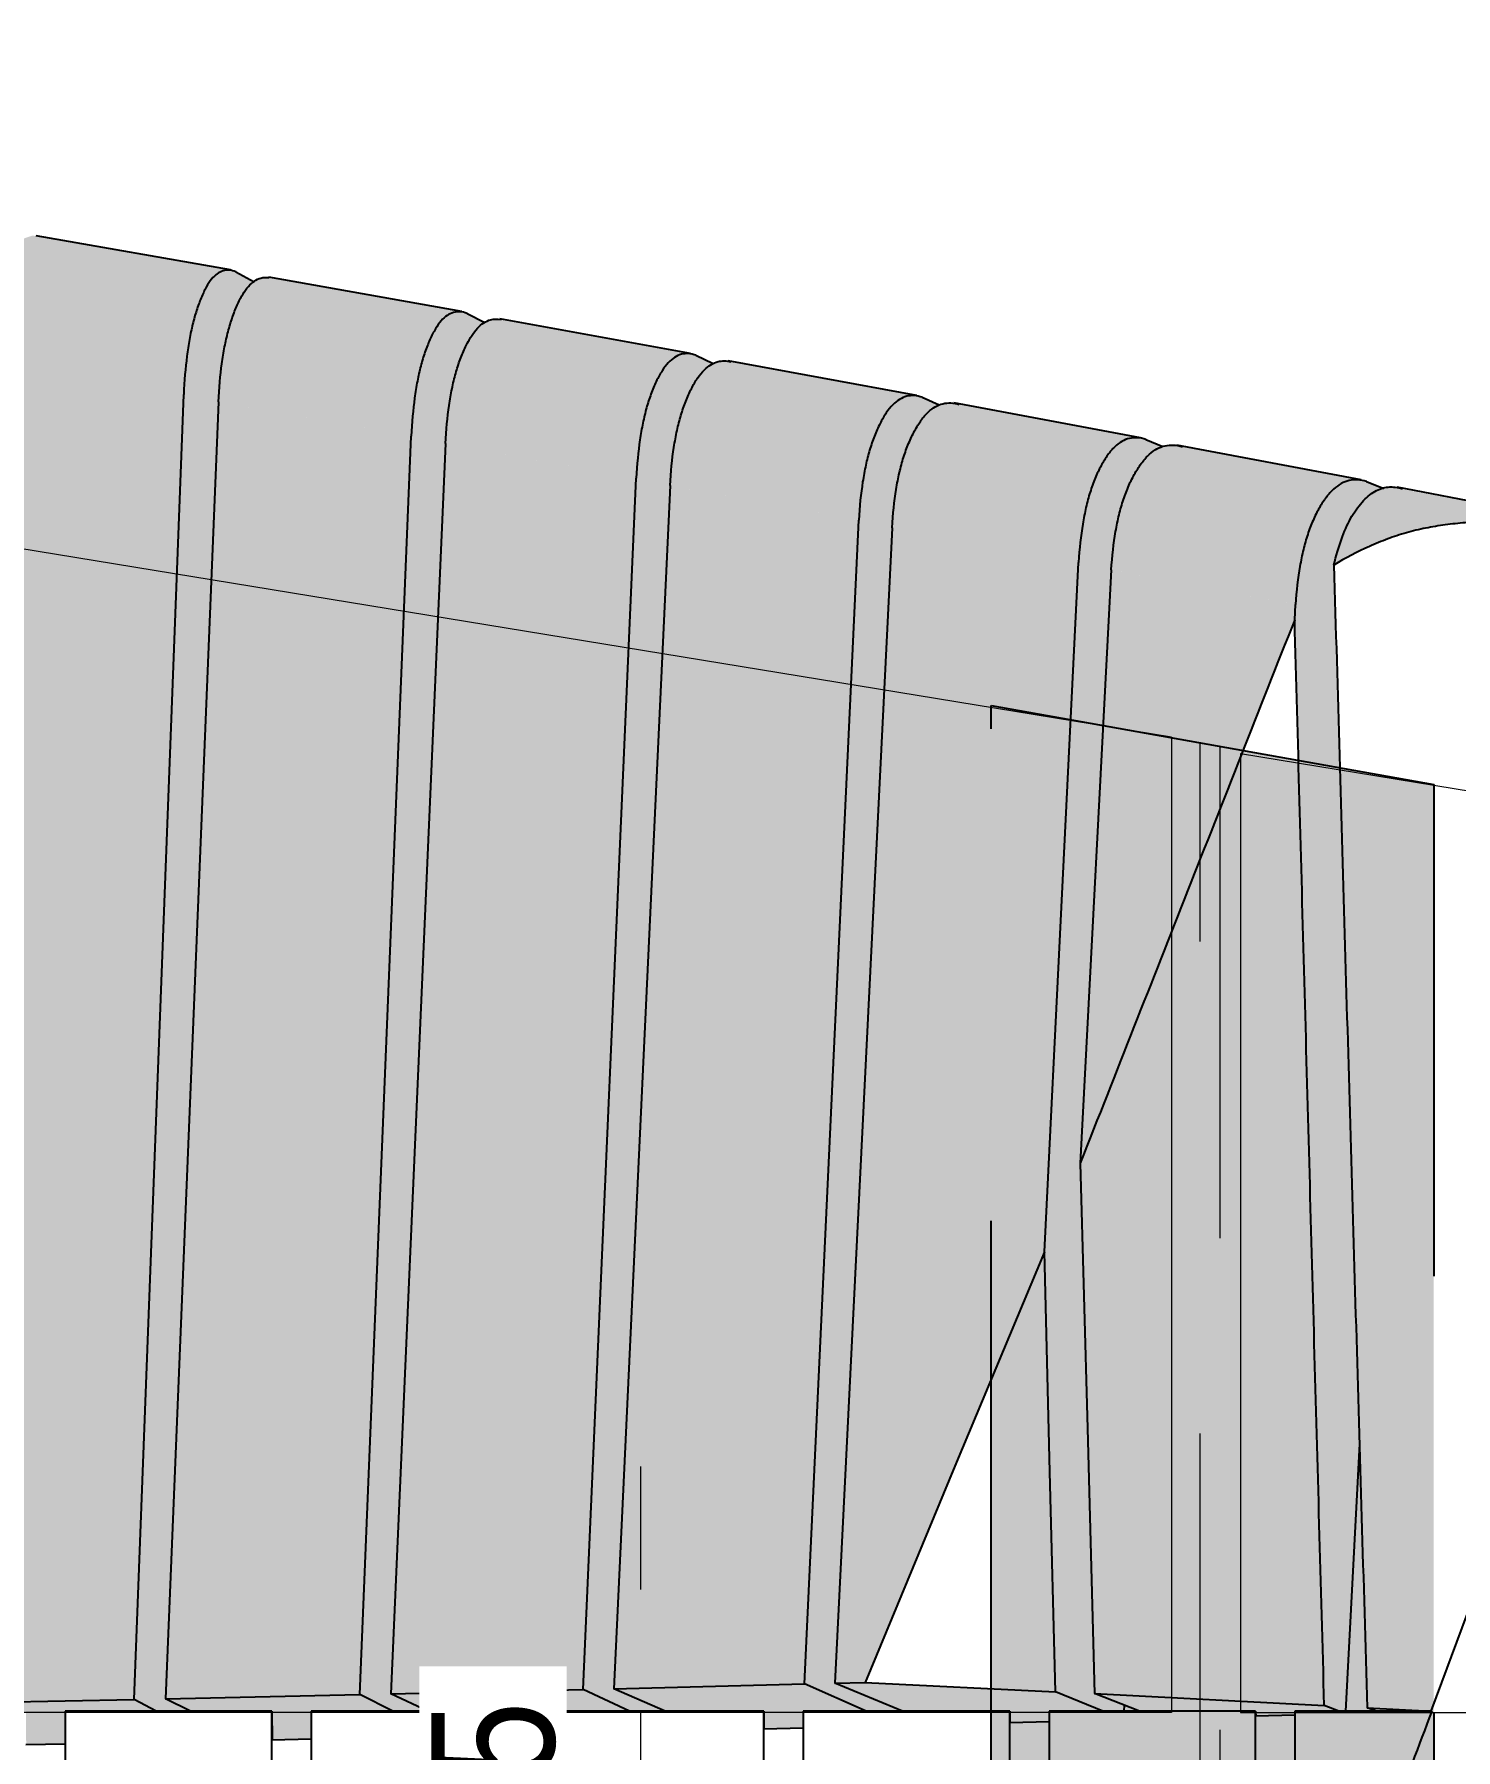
# Model space of a CAD drawing. Header units: metres. Extents: x 313 to 328, y 3 to 1212.
# Drawn here: x 327.9585 to 328.2474, y 22.3461 to 22.6949 of the extents above; entities that cross this region are included whole.
import ezdxf

# ---------------------------------------------------------------- set-up
doc = ezdxf.new("R2010")
doc.units = ezdxf.units.M
doc.linetypes.add('JacobsDash', pattern=[0.0045000000000000005, 0.003, -0.0015])
doc.layers.get('Defpoints').update_dxf_attribs({"color": 41})
for name, color, linetype, lineweight in [('A-ANNO-DIMS', 7, 'Continuous', 9), ('A-DETL', 7, 'Continuous', 13), ('A-DETL-GENF', 7, 'Continuous', 9), ('A-GENM', 7, 'Continuous', 35)]:
    doc.layers.add(name, color=color, linetype=linetype, lineweight=lineweight)
doc.styles.add('Arial Narrow_1', font='ARIALN.TTF', dxfattribs={"height": 0.02499999999999998})
doc.dimstyles.new('Dimension_Standard_O__mm_', dxfattribs={"dimscale": 0.3048, "dimtxt": 0.02558577434045649, "dimasz": 0.08202099737532807, "dimexe": 0.07874015748031493, "dimexo": 0.04921259842519685, "dimgap": 0.04921259842519685, "dimtad": 1, "dimdec": 0, "dimlfac": 1000, "dimzin": 0, "dimdsep": 46, "dimtxsty": 'Arial Narrow_1', "dimsah": 1, "dimcen": 0.09, "dimaunit": 1, "dimadec": 4, "dimazin": 0, "dimtfac": 1, "dimtdec": 4, "dimtix": 1, "dimtmove": 0, "dimatfit": 3, "dimfxl": 1, "dimtvp": 1, "dimtfill": 1, "dimtolj": 1, "dimtzin": 0, "dimlwd": 18, "dimlwe": 18, "dimarcsym": 2})

# ---------------------------------------------------------------- blocks, each defined once
blk = doc.blocks.new('BR08_SEATING_NORTH 3 - BR08_SEATING_NORTH 3-5676583-DRG-2873241 - ELEVATION SEATING SUPPORT ARRANGEMENT')
at = {"layer": 'A-GENM', "lineweight": 25, "true_color": 0xebe8e4}
for points in [[(319.5112828592002, 22.62168268501759), (319.5116434928743, 22.62701944358717), (319.5122601436225, 22.63176241608953), (319.5130980121195, 22.63594235812284), (319.5141852692948, 22.63969333004066), (319.5155120521617, 22.64284808716959), (319.5170096748746, 22.64516287984838), (319.5184752842617, 22.64650562066395), (319.5201109121923, 22.64705100244128), (319.4805637098684, 22.65399565707423), (319.4789279777646, 22.65344929435687), (319.4774119129688, 22.65205943919806), (319.475964758986, 22.64978995843598), (319.4744067250296, 22.64583586797847), (319.4735508117653, 22.64288196538897), (319.4727134113713, 22.63870225412892), (319.4720970661555, 22.63395887622596), (319.4717391826022, 22.62862146955616), (319.5082283704898, 22.62221866044679)], [(319.5126813336834, 22.35393249441321), (319.507594368609, 22.35648837050291), (319.51834911553, 22.62017554935011), (319.5183483143061, 22.62017604048475), (319.518735391985, 22.62551449400093), (319.519424945882, 22.63038774343088), (319.5202967205806, 22.63444177198015), (319.5217146762245, 22.63875220172508), (319.5228887985484, 22.64135554153923), (319.5246646330631, 22.64381768333378), (319.525581514347, 22.6446019258306), (319.5218631809113, 22.64662007219304), (319.5201109121923, 22.64705100244128), (319.5184752842617, 22.64650562066395), (319.5169592337596, 22.64511598608605), (319.5155120521617, 22.64284808716959), (319.5141852692948, 22.63969333004065), (319.5130977903331, 22.6359402100166), (319.5122601436225, 22.63176241608954), (319.5116434928743, 22.62701944358717), (319.5112264991938, 22.62017554935011), (319.5012066544314, 22.35635147435575), (319.5056830454755, 22.35393263449297), (319.5122596572467, 22.35393249673274)], [(319.5575277671484, 22.61319490937123), (319.5579154755094, 22.61853306444258), (319.5587699855461, 22.62417067818644), (319.5594775083687, 22.62745923245445), (319.5606452961382, 22.63121362051456), (319.5621073064352, 22.63442575753184), (319.5638585651387, 22.63684300577757), (319.5652518523777, 22.63803382811871), (319.567008188209, 22.63858116546122), (319.5278270674108, 22.64556876661534), (319.5260706125335, 22.64502026961152), (319.5244427148168, 22.64362786844413), (319.5228887985484, 22.64135554153922), (319.5214642605381, 22.63819696389943), (319.5200890546474, 22.63347605959661), (319.5193974221764, 22.63025974948002), (319.518735391985, 22.62551449400093), (319.5183510706484, 22.62017554935011), (319.5522991687153, 22.61412655921709)], [(319.5609356824788, 22.3539322289787), (319.5533966429024, 22.35747349141219), (319.5644982272964, 22.61168264448475), (319.564497191147, 22.6116832310519), (319.5649111863683, 22.61702302341054), (319.5659475283374, 22.62320149354993), (319.5665846506441, 22.62596900715507), (319.5678272139809, 22.62971200526097), (319.5693492220679, 22.63287340237931), (319.5710094369734, 22.63514840942072), (319.5724880025582, 22.6363341707702), (319.5688897552643, 22.63815125267239), (319.567008188209, 22.63858116546122), (319.5652518523777, 22.63803382811871), (319.5636239697486, 22.63664164549137), (319.5620699998061, 22.6343712306638), (319.5606452961382, 22.63121362051456), (319.5594775083687, 22.62745748133943), (319.5585672353822, 22.62320149354994), (319.5579154755094, 22.61853306444258), (319.5575287876975, 22.61319141833499), (319.547069594725, 22.35732633553901), (319.5538224456388, 22.35393235945605), (319.5587577279346, 22.35393224095905)], [(319.6032842868482, 22.6046683947714), (319.603699047169, 22.61000784796672), (319.6046695826961, 22.61589650887969), (319.6055991077734, 22.6196321931371), (319.6068603858545, 22.62320149354993), (319.6083909808228, 22.62620074802041), (319.6097987733267, 22.62812874373267), (319.6115379901034, 22.62952230835049), (319.6134144878288, 22.63007150893457), (319.5746252985711, 22.63709374628996), (319.5727486698784, 22.63654321745473), (319.5710094369734, 22.63514840942072), (319.5693492220679, 22.63287340237931), (319.5678272139809, 22.62971200526097), (319.5665797396513, 22.62595421367439), (319.5656187672502, 22.62177003030169), (319.5649111863682, 22.61702302341054), (319.5645004344494, 22.61168264448475), (319.5978938284748, 22.60564328557676)], [(319.4613870619164, 22.35556933628813), (319.5012067436319, 22.35635382497912), (319.511283724141, 22.62168229111921), (319.4717375235784, 22.62862146955616), (319.4613977107556, 22.3558502598239)], [(319.648521626487, 22.59611322527311), (319.6489667039448, 22.60147453534803), (319.649717000273, 22.60620190808871), (319.6507404085567, 22.61038874535055), (319.6520673676473, 22.61414649381527), (319.6536866986775, 22.61730929566559), (319.655455149477, 22.61958720444299), (319.6573029120858, 22.62098117420329), (319.6592990069348, 22.62153215348888), (319.6209278563995, 22.62858066011441), (319.6188976883384, 22.62800256889296), (319.6170815643295, 22.6266311116152), (319.6151424767556, 22.62401541825878), (319.6134144878288, 22.62039062172521), (319.6123693576988, 22.61742932375419), (319.6111258053662, 22.61184867403475), (319.6105939216451, 22.6084944895083), (319.6101567603258, 22.60315277180803), (319.642998401159, 22.59712667861233)], [(319.4876897362059, 22.62582233213432), (319.4876897463847, 22.62582260169972), (319.4867485286147, 22.625987485988)], [(319.5075942611586, 22.35648573601088), (319.5470697082723, 22.35732911597001), (319.5575289104118, 22.61319442031517), (319.5183491155299, 22.62017554935011), (319.5099674266602, 22.41467151394327)], [(319.6932086842086, 22.58753956137499), (319.6936775174925, 22.59288132548454), (319.6944764934607, 22.59763080220679), (319.6955607164869, 22.60181798544264), (319.6969675582052, 22.60557934016403), (319.6986835860806, 22.60874448917399), (319.7005551371049, 22.61102290753527), (319.7025154875416, 22.61242060693149), (319.7046305886045, 22.61297328924983), (319.6667038674055, 22.6200396287221), (319.664588619773, 22.61948530872375), (319.662628268911, 22.61808607782084), (319.6605229220563, 22.61537439903571), (319.6588115016911, 22.61202525926499), (319.6576347707648, 22.60887719063198), (319.6565510984217, 22.60468912203178), (319.6557527861891, 22.59993897672729), (319.6552892328149, 22.59459601429792), (319.6883350600543, 22.58844649694882)], [(319.5354641916882, 22.61712595311145), (319.5354642046273, 22.61712627164451), (319.5344628428555, 22.61730437531685)], [(319.5575287422062, 22.61319445028636), (319.5575289104119, 22.61319673198977), (319.5575277671484, 22.61319490937123), (319.5575261657102, 22.61319490937123)], [(319.7024496773894, 22.35393145054746), (319.7025097903579, 22.35515159859434), (319.696484903946, 22.35752201256337), (319.6935437485579, 22.46535749519888), (319.699863933225, 22.58602254652251), (319.6998639332251, 22.58604444219307), (319.7003566603115, 22.59136666120606), (319.7014603026664, 22.59707035953878), (319.7023448598704, 22.60030799365546), (319.703856489526, 22.60411849584759), (319.7056421526612, 22.60724139018988), (319.7076183898449, 22.60952349903948), (319.7096884773233, 22.61092475993999), (319.7103687649995, 22.6110941283144), (319.7068963281853, 22.61254624111583), (319.7046305886045, 22.61297328924983), (319.7025154875473, 22.61242060693562), (319.7005551567116, 22.61102151336165), (319.6986835860806, 22.60874448917399), (319.6968988584208, 22.60539554593687), (319.6955607164869, 22.60181504189648), (319.6944764934607, 22.59763080220679), (319.6936775174925, 22.59288132548454), (319.693210654821, 22.58753488308643), (319.6862673196287, 22.4468975299921), (319.6885369838358, 22.35791812921714), (319.6981167839671, 22.35393147438156), (319.7023529434705, 22.35393145107956)], [(319.5533965132547, 22.35747048204014), (319.5925022624474, 22.35837229137691), (319.6032857347853, 22.60466781059222), (319.5644982272964, 22.61168264448475), (319.5558945428256, 22.41467151394327)], [(319.7373140309316, 22.57895766492821), (319.7378098988532, 22.58430044259416), (319.7386541632811, 22.5890512537963), (319.7397994990994, 22.59324009040662), (319.741285392089, 22.59700344730397), (319.7430976887582, 22.60017078159207), (319.7451361875751, 22.60249324980669), (319.7471442255312, 22.60385088336978), (319.7493777079622, 22.60440520014705), (319.7420183679419, 22.60582399524938), (319.7119221101962, 22.61148085816426), (319.7096884773234, 22.61092475993999), (319.7073719808963, 22.60923895220131), (319.7056421526612, 22.60724139018988), (319.7038302330773, 22.60407257670787), (319.7023448598704, 22.60030799365546), (319.7012001612775, 22.59611819654459), (319.7003566603115, 22.59136666120606), (319.6998667313032, 22.58602254652251), (319.7371546951171, 22.57898772553805)], [(319.5827686662273, 22.60837838229982), (319.5827686818899, 22.60837874243666), (319.5817086446733, 22.60857009029048)], [(319.5987634725074, 22.35852300420018), (319.6374737901745, 22.3594827926015), (319.6485234135626, 22.59611254280053), (319.6101543294516, 22.60315277180803), (319.5987707425245, 22.35867913491152)], [(319.7473687878518, 22.35393120345921), (319.7474808226457, 22.35393125930864), (319.7503187786085, 22.40832430589923), (319.7451361875751, 22.58698939436982), (319.7466411033397, 22.59222140146279), (319.7485318414402, 22.59645221145621), (319.7508406212474, 22.5997865426693), (319.7534374970461, 22.60196904361931), (319.7552810457271, 22.60259003717904), (319.751770155322, 22.60397906992195), (319.7493777079622, 22.60440520014705), (319.7471442255312, 22.60385088336978), (319.7450741618287, 22.60244970190887), (319.7430976887582, 22.60017078159207), (319.741285392089, 22.59700344730397), (319.7397994990994, 22.59323670254888), (319.7385466922256, 22.58844649694883), (319.7378098988532, 22.58430044259416), (319.737316613347, 22.57895677309087), (319.7371546951171, 22.57588148579057), (319.7431697740304, 22.35510848994998), (319.746154602801, 22.35393121013812)], [(319.745136187575, 22.58698939436982), (319.7521799234549, 22.59095742848355), (319.7599842360684, 22.59357512654484), (319.7678824491391, 22.59513642474725), (319.7758834333695, 22.59591797954863), (319.7840787137281, 22.59604326013337), (319.7920576433181, 22.59560648258243), (319.7940258712351, 22.59583647405896), (319.7577051925205, 22.60267817107887), (319.7561614009105, 22.60288658204643), (319.7533611177641, 22.60190485192572), (319.7508406212474, 22.5997865426693), (319.7485318414402, 22.59645221145621), (319.7466411033396, 22.59222140146279), (319.7455553033375, 22.58844649694882)], [(319.6295724564914, 22.59958979749097), (319.6295724748722, 22.5995901938628), (319.6293388715072, 22.59963265730428)], [(319.6436645298813, 22.3596427434013), (319.6498095303424, 22.35980847890014), (319.6862554420346, 22.44736439162039), (319.69321084802, 22.58753877668605), (319.6552866053548, 22.59459601429793), (319.6437505286437, 22.36138130469272)], [(319.6758445055016, 22.59077044057671), (319.6758445265421, 22.59077086764702), (319.6746715154218, 22.59098871968073)], [(319.6935437485579, 22.46535749520133), (319.7371546951171, 22.57588148579057), (319.737311886094, 22.57895766492821), (319.6998639332251, 22.58602254652251), (319.6945297111903, 22.48418150714549)], [(319.7215533770833, 22.58193064453682), (319.7215534006696, 22.58193109659773), (319.720326095321, 22.58216218190186)], [(319.5792459489015, 22.34914072462398), (319.5872156984956, 22.3493232523552), (319.5872156984956, 22.35393208441925), (319.6019446548098, 22.35393208441925), (319.5925021231965, 22.35836910732755), (319.5534153820351, 22.35746468920527), (319.5609356824788, 22.3539322289787), (319.579215697956, 22.35393235945605), (319.5792459425317, 22.34914365017028)], [(319.6292386077733, 22.35030339445301), (319.6372157000092, 22.35049975424326), (319.6372157000092, 22.35393180938242), (319.6498095303425, 22.35403545712646), (319.6374736239486, 22.35947922841409), (319.5987844826664, 22.35851716431673), (319.6091791337861, 22.35393196360418), (319.6292156994695, 22.35393208441925), (319.6292386027617, 22.35030568526747)], [(319.6792306854178, 22.3515583389639), (319.6872157015226, 22.35176891369233), (319.6872157015227, 22.35393153434555), (319.6981167839672, 22.35393147438156), (319.6885369838358, 22.35791812921714), (319.648588551809, 22.35977554814813), (319.6437619986504, 22.35960597270916), (319.6574062994709, 22.35393169831924), (319.6792157009831, 22.35393180938241)], [(319.4792589634022, 22.34708008810061), (319.4872156954686, 22.34723592879613), (319.4872156954686, 22.35393263449297), (319.5056830454755, 22.35393263449297), (319.5012066544314, 22.35635147435575), (319.4614016990794, 22.35556370675407), (319.4644208140282, 22.35393275988161), (319.479215694929, 22.35393290952976), (319.4792589565131, 22.34708327990727)], [(319.5292527283798, 22.34806720421591), (319.5372156969822, 22.3482362390681), (319.5372156969822, 22.35393235945605), (319.5538224456388, 22.35393235945605), (319.5470695947236, 22.35732633550453), (319.5075996105331, 22.35648573601088), (319.5126813336835, 22.35393249441321), (319.5292156964425, 22.35393263449297), (319.5292527214146, 22.34807041766095)], [(319.7292171607365, 22.35290896531534), (319.7372157030361, 22.35313432618324), (319.7372157030361, 22.35393125930864), (319.7461544781359, 22.35393125930865), (319.7431697740304, 22.35510848994998), (319.696484903946, 22.35752201256337), (319.7056110875395, 22.35393143315738), (319.7292157024966, 22.35393153434555)], [(319.7648361373654, 22.35393110737594), (319.75189419217, 22.35463773878995), (319.7537866389239, 22.35393116815631), (319.7571177051061, 22.35393125930865)]]:
    blk.add_hatch(color=254, dxfattribs=at).paths.add_polyline_path(points)
h = blk.add_hatch(color=254, dxfattribs=at)
h.paths.add_polyline_path([(319.5112835930801, 22.62168231411647), (319.5112828592002, 22.62168268501759), (319.5112814793241, 22.62168268501759)])
h.paths.add_polyline_path([(319.5122601436225, 22.63176241608953), (319.5130980242014, 22.63594159297313), (319.5130976715459, 22.63594100032114)])
h = blk.add_hatch(color=254, dxfattribs=at)
h.paths.add_polyline_path([(319.6091791337861, 22.35393196360418), (319.5987636268577, 22.3585263640549), (319.6101543294516, 22.60315277180803), (319.6101543294516, 22.60316924070181), (319.6105939216451, 22.6084944895083), (319.6115675650499, 22.61414649381526), (319.6123809771161, 22.61746224650328), (319.6136964516095, 22.62118954498601), (319.6154680512876, 22.62455029266729), (319.6170815643295, 22.6266311116152), (319.6188434244666, 22.62802819368136), (319.6154247506176, 22.62964257892708), (319.6134144878288, 22.63007150893455), (319.6115379901034, 22.62952230835049), (319.6097987733267, 22.62812770687727), (319.6081384706958, 22.62585493277976), (319.6066162504429, 22.62269464262894), (319.6053684665547, 22.61893564205874), (319.6044071042944, 22.61475430845396), (319.603699047169, 22.61000784796672), (319.6032855899879, 22.60466450340786), (319.5925021231966, 22.35836910732755), (319.6019446548098, 22.35393208441925), (319.6083909808227, 22.35393208441925)])
h.paths.add_polyline_path([(319.5985391970166, 22.35553230085069), (319.5985392348296, 22.35553333615626), (319.598725252891, 22.35806090513434)])
h = blk.add_hatch(color=254, dxfattribs=at)
h.paths.add_polyline_path([(319.6032855330569, 22.60466784707539), (319.6032857347853, 22.60467040229111), (319.6032842868482, 22.6046683947714), (319.6032825046512, 22.60466839477141)])
h.paths.add_polyline_path([(319.6044071042944, 22.61475430845396), (319.6055995121562, 22.61963198919653), (319.6053671640791, 22.61893210246548), (319.6046695826961, 22.61589650887969)])
h.paths.add_polyline_path([(319.6083909808227, 22.62620059173687), (319.6098000654848, 22.62812874300203), (319.6097969630803, 22.62812625532025)])
h = blk.add_hatch(color=254, dxfattribs=at)
h.paths.add_polyline_path([(319.6437807999237, 22.35669590448291), (319.6437807924301, 22.35669706434941), (319.6439240051913, 22.35883282086832)])
h.paths.add_polyline_path([(319.6520327202389, 22.35393172787789), (319.6568774123461, 22.35393180938242), (319.6568874139402, 22.35414748796776), (319.6436647123575, 22.35964643236327), (319.6552866053548, 22.59459601429793), (319.6552866053548, 22.59461512436807), (319.6557527861891, 22.59993897672729), (319.6568447494662, 22.60582399524938), (319.6579069456292, 22.60960533088405), (319.6593418629316, 22.61319463880792), (319.6607568768156, 22.6158061854457), (319.662628268911, 22.61808607782084), (319.6647797431693, 22.61962172601914), (319.661437338037, 22.6211041747883), (319.6592990069348, 22.62153215348888), (319.6573029120858, 22.62098117420329), (319.6554528726104, 22.61958427165316), (319.6536866986775, 22.61730929566559), (319.6520327202389, 22.6140483236598), (319.6507398981961, 22.61038477512083), (319.6496570205271, 22.60582399524938), (319.6489634258818, 22.60145388134116), (319.6485234135627, 22.59611254280052), (319.6374736239486, 22.35947922841409), (319.6500898684278, 22.35393180938241)])
h = blk.add_hatch(color=254, dxfattribs=at)
h.paths.add_polyline_path([(319.6485231857213, 22.59611258460644), (319.648521626487, 22.59611322527311), (319.648519694103, 22.59611322527311)])
h.paths.add_polyline_path([(319.649717000273, 22.60620190808871), (319.6507404238858, 22.61038730008623), (319.6507396467896, 22.61038627140615), (319.650277300664, 22.6084944895083)])
h.paths.add_polyline_path([(319.6536866986776, 22.61730929566558), (319.6554544771433, 22.61958548318197), (319.6554519278115, 22.61958427165318)])
h = blk.add_hatch(color=254, dxfattribs=at)
h.paths.add_polyline_path([(319.6932105805888, 22.58753882645175), (319.6932086842086, 22.58753956137499), (319.6932066312521, 22.58753956137499)])
h.paths.add_polyline_path([(319.6944764934607, 22.59763080220679), (319.695561614927, 22.60181798544264), (319.6955604100343, 22.601816801947), (319.6949102853641, 22.59930607209285)])
h.paths.add_polyline_path([(319.6986835860806, 22.60874448917399), (319.7005571101488, 22.61102290753526), (319.7005523414201, 22.61101950408035)])
h = blk.add_hatch(color=254, dxfattribs=at)
h.paths.add_polyline_path([(319.7373163104952, 22.57895683022651), (319.7373140309316, 22.57895766492822), (319.737311886094, 22.57895766492821)])
h.paths.add_polyline_path([(319.7386541632811, 22.5890512537963), (319.7398005889091, 22.59324009040663), (319.7397970388058, 22.59323109237514), (319.7391420352828, 22.59083554803548)])
h.paths.add_polyline_path([(319.7430976887582, 22.60017078159207), (319.7451361875751, 22.60249168579853), (319.7450727484318, 22.60244970190886)])
at = {"layer": 'A-GENM', "color": 254, "lineweight": 25, "true_color": 0xd4d4d4}
for p, q in [((319.5207981718639, 22.64700612205302), (319.4812528241184, 22.6539508618591)), ((319.521862953944, 22.64661852232895), (319.5255810638242, 22.6446015404818)), ((319.5677976426861, 22.63852783899787), (319.5286188766467, 22.64551554201559)), ((319.5688894792177, 22.63814938214633), (319.5724873255982, 22.63633362787036)), ((319.614313915588, 22.6300088319159), (319.5755276078666, 22.63703118725607)), ((319.6154244261799, 22.62964039804284), (319.6189316214358, 22.62798539906923)), ((319.6603162736342, 22.62145918771963), (319.6219485546327, 22.62850782781121)), ((319.5012067436319, 22.3563538249791), (319.511283589832, 22.6216822885986)), ((319.5183491155298, 22.6201755493501), (319.5075942611585, 22.35648573601086)), ((319.6614369656687, 22.62110168775595), (319.664900110092, 22.61956693761228)), ((319.7057736400357, 22.61288906412338), (319.6678509223445, 22.61995555199539)), ((319.5470697082723, 22.35732911596999), (319.5575287427075, 22.61319441691035)), ((319.7068959081913, 22.61254344976686), (319.710366294482, 22.61109351324001)), ((319.5644982272963, 22.61168264448474), (319.5533965132546, 22.35747048204012)), ((319.750656521389, 22.60430834217021), (319.7132055096051, 22.61138416529826)), ((319.5925022624473, 22.3583722913769), (319.603285533753, 22.60466780619413)), ((319.6101543294516, 22.60315277180801), (319.5987634725073, 22.35852300420017)), ((319.7517696877321, 22.60397597310344), (319.7552784674946, 22.60258916870955)), ((319.7949141842399, 22.5957309792122), (319.7579695853669, 22.60280606821797)), ((319.6374737901745, 22.35948279260149), (319.6485231783695, 22.59611253727442)), ((319.6552866053548, 22.59459601429791), (319.6436645298812, 22.35964274340128)), ((319.6862554420345, 22.44736439162038), (319.6932105777831, 22.58753876988629)), ((319.6998639332251, 22.5860225465225), (319.6935437485577, 22.46535749520132)), ((319.737154695117, 22.57588148579055), (319.7373163070597, 22.57895676485797)), ((319.7503187786188, 22.40832430554391), (319.7474808196999, 22.35393120284294)), ((319.5533965132546, 22.35747048204012), (319.5925021231965, 22.35837228816566)), ((319.6019483326261, 22.35393200337889), (319.5925022624473, 22.35836904294096)), ((319.5987634725073, 22.35852300420017), (319.6374736239486, 22.35948278848005)), ((319.6091798910892, 22.35393196359999), (319.598763472507, 22.35852300420016)), ((319.6500497854053, 22.35393173878547), (319.6374737901745, 22.359479156248)), ((319.6436645298812, 22.35964274340128), (319.6498095303424, 22.35980847890012)), ((319.6574096302875, 22.3539316983009), (319.6436645298814, 22.35964274340129)), ((319.69812325179, 22.35393147434597), (319.6885369838357, 22.35791812921712)), ((319.4613870619163, 22.35556933628811), (319.5012066544314, 22.35635382322176)), ((319.5056844606269, 22.35393253290114), (319.5012067436319, 22.35635142688847)), ((319.5075942611585, 22.35648573601086), (319.5470695947236, 22.35732911354405)), ((319.512679235948, 22.35393249442473), (319.507594261159, 22.35648573601087)), ((319.5538248167808, 22.35393226809367), (319.5470697082723, 22.35732627933024)), ((319.5609346632195, 22.35393222898428), (319.5533965132543, 22.35747048204011)), ((319.7056185415597, 22.35393143311635), (319.696484903946, 22.35752201256335)), ((319.702509790359, 22.35515159859386), (319.70244967739, 22.35393145054744)), ((319.7461620676255, 22.35393121009705), (319.7431697740303, 22.35510848994996)), ((319.7537951188871, 22.35393116810965), (319.7518941921699, 22.35463773878994)), ((319.5292156964425, 22.35393240346202), (319.5292527728822, 22.34806226906174)), ((319.5792156979559, 22.35393212842516), (319.5792459861811, 22.34913673939329)), ((319.6292156994693, 22.3539318533883), (319.6292386437767, 22.35029919152807)), ((319.6568874139411, 22.35414748796735), (319.6568774073315, 22.35393170122852)), ((319.6792157009829, 22.35393157835144), (319.6792307318719, 22.35155181000015)), ((319.6872157015226, 22.35176812033868), (319.6792157009829, 22.35155873830283)), ((319.7292157024964, 22.35393130331457), (319.7292222084565, 22.35290124593417)), ((319.7372157030361, 22.35313243317137), (319.7292157024964, 22.35290877559112)), ((319.4872156954685, 22.34723706421565), (319.4792156949288, 22.34708129585301)), ((319.5372156969821, 22.34823720845041), (319.5292156964424, 22.34806848354413)), ((319.5872156984955, 22.34932386133348), (319.5792156979559, 22.3491419060425)), ((319.6372157000092, 22.3504997845759), (319.6292156994693, 22.35030428960338))]:
    blk.add_line(p, q, dxfattribs=at)
at = {"layer": 'A-GENM', "color": 7, "lineweight": 25, "true_color": 0xefefef}
for p, q in [((319.6498095303424, 22.35980847890012), (319.6885369838357, 22.35791812921712)), ((319.696484903946, 22.35752201256335), (319.7431697740303, 22.35510848994996)), ((319.7518941921699, 22.35463773878994), (319.7648736556609, 22.35392905887349)), ((319.4872156954685, 22.35393263449295), (319.4872156954685, 22.31186166559716)), ((319.5292156964425, 22.35393240346202), (319.4872156954685, 22.35393263449295)), ((319.5292156964425, 22.31186143456628), (319.5292156964425, 22.35393240346202)), ((319.5372156969822, 22.35393235945603), (319.5372156969821, 22.31186139056035)), ((319.5792156979559, 22.35393212842516), (319.5372156969822, 22.35393235945603)), ((319.5792156979559, 22.31186115952942), (319.5792156979559, 22.35393212842516)), ((319.5872156984956, 22.35393208441923), (319.5872156984956, 22.31186111552354)), ((319.6292156994693, 22.3539318533883), (319.5872156984956, 22.35393208441923)), ((319.6292156994695, 22.31186088449256), (319.6292156994693, 22.3539318533883)), ((319.6372157000091, 22.3539318093824), (319.6372157000092, 22.31186084048669)), ((319.6792157009829, 22.35393157835144), (319.6372157000091, 22.3539318093824)), ((319.6792157009829, 22.3118606094557), (319.6792157009829, 22.35393157835144)), ((319.6872157015227, 22.35393153434553), (319.6872157015226, 22.31186056544977)), ((319.7292157024964, 22.35393130331457), (319.6872157015227, 22.35393153434553)), ((319.7292157024965, 22.31186033441884), (319.7292157024964, 22.35393130331457)), ((319.7372157030361, 22.35393125930863), (319.7372157030361, 22.31186029041289)), ((319.7648361373654, 22.35393110737592), (319.7372157030361, 22.35393125930863)), ((319.7650776374622, 22.35393110604749), (319.7648736556611, 22.35393110716955))]:
    blk.add_line(p, q, dxfattribs=at)
at = {"layer": 'A-GENM', "color": 7, "lineweight": 25, "true_color": 0xefefef, "flags": 128}
for points in [[(319.6935437485578, 22.46535749519886), (319.6950098826046, 22.41143963242961), (319.696484903946, 22.35752201256335)], [(319.6862554420345, 22.44736439162038), (319.6680849285505, 22.40374664732391), (319.6498095303424, 22.35980847890012)], [(319.6885369838357, 22.35791812921712), (319.6873932611724, 22.40264118498508), (319.6862554420339, 22.44736439162432)], [(319.7648736556609, 22.35392905887349), (319.7807929612879, 22.39655387745906), (319.7966176723174, 22.4388581426738)]]:
    blk.add_lwpolyline(points, dxfattribs=at)
at = {"layer": 'A-GENM', "color": 7, "lineweight": 25, "true_color": 0xefefef}
blk.add_arc((311.4192046972806, 25.49851782755206), 8.91863334725213, 339.0653222092914, 339.3544217091761, dxfattribs=at)
at = {"layer": 'A-GENM', "color": 254, "lineweight": 25, "true_color": 0xd4d4d4}
for points in [[(319.5169592337596, 22.64511598608604), (319.5165909882366, 22.6446631938176), (319.515865721915, 22.64357074579197), (319.514819469063, 22.6413920778439), (319.5138697272137, 22.63881483223692), (319.5133374964354, 22.63692522915212), (319.513097948789, 22.63594100032111)], [(319.5636239697485, 22.63664164549135), (319.563228554296, 22.63618826651391), (319.5624497828188, 22.63509453275571), (319.5613263569394, 22.63291364276068), (319.5603065343042, 22.63033418095054), (319.559734985199, 22.62844330389091), (319.5594777268104, 22.62745849622833)], [(319.6097987733266, 22.62812770687725), (319.609376306618, 22.62767377367584), (319.6085442611565, 22.62657882806083), (319.6073439880815, 22.62439585057166), (319.6062543713151, 22.6218143104339), (319.6056436564981, 22.61992223992432), (319.6053687535588, 22.61893689034997)]]:
    blk.add_open_spline(points, degree=3, dxfattribs=at)
for points, knots in [([(319.5218631809112, 22.64662007219302), (319.520958914153, 22.64700863178713), (319.5196685762519, 22.6471141770011), (319.5180751950526, 22.64628749940265), (319.5173274792825, 22.64556877835449), (319.5169592337596, 22.64511598608604)], [0, 0, 0, 0, 0.1666666666666667, 0.25, 0.3333333333333333, 0.3333333333333333, 0.3333333333333333, 0.3333333333333333]), ([(319.5183487285179, 22.62017574444197), (319.5184902393926, 22.62297657024938), (319.5188390393134, 22.62685821154807), (319.5195824162129, 22.63140738189191), (319.5202684147787, 22.63448039287793), (319.5211255482949, 22.63731729958095), (319.5221452212091, 22.63989745726147), (319.52326854709, 22.64207910819808), (319.5244366620803, 22.64372049513677), (319.525641013222, 22.64480097421991), (319.527043673399, 22.64548120436294), (319.5280776807439, 22.64553512903321), (319.5286770855283, 22.64543458157371)], [0, 0, 0, 0, 0.1666666666666667, 0.25, 0.3333333333333333, 0.4166666666666666, 0.5, 0.5833333333333333, 0.6666666666666666, 0.75, 0.8333333333333333, 0.9399242738114001, 0.9399242738114001, 0.9399242738114001, 0.9399242738114001]), ([(319.5688897552643, 22.63815125267237), (319.5679187661206, 22.6385391120114), (319.5665332218317, 22.63864344655964), (319.564822275534, 22.63781480662038), (319.564019385201, 22.6370950244688), (319.5636239697485, 22.63664164549135)], [0, 0, 0, 0, 0.1666666666666667, 0.25, 0.3333333333333333, 0.3333333333333333, 0.3333333333333333, 0.3333333333333333]), ([(319.5644977331825, 22.61168287735263), (319.5646491196264, 22.61448432184483), (319.5650220301974, 22.6183670689011), (319.5658164985013, 22.62291809441292), (319.5665495621695, 22.62599263552882), (319.5674653972251, 22.62883141734495), (319.5685548244255, 22.63141375358322), (319.5697549673861, 22.63359760191662), (319.5710029752807, 22.63524092058906), (319.5722897170902, 22.63632302439964), (319.5738669345819, 22.63704068948771), (319.575060173344, 22.63706577897967), (319.575792932109, 22.63691241738905)], [0, 0, 0, 0, 0.1666666666666667, 0.25, 0.3333333333333333, 0.4166666666666666, 0.5, 0.5833333333333333, 0.6666666666666666, 0.75, 0.8333333333333333, 0.954258108696585, 0.954258108696585, 0.954258108696585, 0.954258108696585]), ([(319.513097948789, 22.63594100032111), (319.5128584011425, 22.63495677149009), (319.5124324413351, 22.63290945925085), (319.5117400369716, 22.62836272746631), (319.5114151318113, 22.62448250225641), (319.5112832975896, 22.62168244716093)], [0.6666666666666666, 0.6666666666666666, 0.6666666666666666, 0.6666666666666666, 0.75, 0.8333333333333333, 1, 1, 1, 1]), ([(319.6154247506175, 22.62964257892706), (319.6143873531091, 22.63002976069515), (319.6129070430949, 22.63013293331535), (319.6110790614082, 22.62930242726932), (319.6102212400353, 22.62858164007866), (319.6097987733266, 22.62812770687725)], [0, 0, 0, 0, 0.1666666666666667, 0.25, 0.3333333333333333, 0.3333333333333333, 0.3333333333333333, 0.3333333333333333]), ([(319.5594777268104, 22.62745849622833), (319.559220468422, 22.62647368856576), (319.5587629839732, 22.62442533497508), (319.558019244711, 22.61987669646697), (319.5576701114886, 22.61599532070161), (319.5575283525007, 22.61319461388674)], [0.6666666666666666, 0.6666666666666666, 0.6666666666666666, 0.6666666666666666, 0.75, 0.8333333333333333, 1, 1, 1, 1]), ([(319.6101537152035, 22.60315304364397), (319.6103149859256, 22.6059550567639), (319.6107119675311, 22.60983882616667), (319.6115573686218, 22.61439157706181), (319.6123373289478, 22.61746754548512), (319.6133116350497, 22.62030807888794), (319.614470526814, 22.62289245250683), (319.6157471555624, 22.62507836039974), (319.6170747008757, 22.62672349730311), (319.6184434559605, 22.62780713973375), (319.620228446877, 22.62857246442296), (319.6216195964727, 22.62855338845197), (319.6225273956967, 22.62831846332251)], [0, 0, 0, 0, 0.1666666666666667, 0.25, 0.3333333333333333, 0.4166666666666666, 0.5, 0.5833333333333333, 0.6666666666666666, 0.75, 0.8333333333333333, 0.9726456145906675, 0.9726456145906675, 0.9726456145906675, 0.9726456145906675]), ([(319.6614373380369, 22.62110417478828), (319.6603338598074, 22.62149069712279), (319.6587592421253, 22.62159275033619), (319.6568147716807, 22.62076046735629), (319.6554460180861, 22.61967785839037), (319.6541183916369, 22.61803372900109), (319.6528415995266, 22.61584879526944), (319.6516824750918, 22.61326531187345), (319.6510327461284, 22.61137212676501), (319.6507402641047, 22.61038627140613)], [0, 0, 0, 0, 0.1666666666666667, 0.25, 0.3333333333333333, 0.4166666666666666, 0.5, 0.5833333333333333, 0.6666666666666666, 0.6666666666666666, 0.6666666666666666, 0.6666666666666666]), ([(319.6552858567878, 22.59459632658493), (319.6554570261493, 22.59739885811463), (319.6558780452682, 22.60128356684825), (319.6567742238587, 22.60583791510912), (319.6576009123349, 22.60891521003283), (319.6586334569244, 22.61175737392182), (319.659861519325, 22.61434364663706), (319.6612142954266, 22.61653147999828), (319.6626210118217, 22.61817832661511), (319.6640713881386, 22.61926342783895), (319.6661318749578, 22.62009901686609), (319.6678005189981, 22.61999934461243), (319.6689699188385, 22.61961437471088)], [0, 0, 0, 0, 0.1666666666666667, 0.25, 0.3333333333333333, 0.4166666666666666, 0.5, 0.5833333333333333, 0.6666666666666666, 0.75, 0.8333333333333333, 1, 1, 1, 1]), ([(319.6053687535588, 22.61893689034997), (319.6050938506194, 22.61795154077562), (319.6046049536788, 22.61590221298783), (319.6038100404872, 22.61135179505828), (319.6034367232923, 22.60746935078944), (319.6032850350165, 22.60466804161398)], [0.6666666666666666, 0.6666666666666666, 0.6666666666666666, 0.6666666666666666, 0.75, 0.8333333333333333, 1, 1, 1, 1]), ([(319.7068963281853, 22.61254624111581), (319.7057271143399, 22.61293211624149), (319.7040586699947, 22.61303308471344), (319.7019982813566, 22.61219910556388), (319.7005478959904, 22.61111514244566), (319.6991410749507, 22.6094694048233), (319.6977880992106, 22.60728264322017), (319.6965597578862, 22.60469734953028), (319.6958711677981, 22.60280312750189), (319.6955611725523, 22.60181680194699)], [0, 0, 0, 0, 0.1666666666666667, 0.25, 0.3333333333333333, 0.4166666666666666, 0.5, 0.5833333333333333, 0.6666666666666666, 0.6666666666666666, 0.6666666666666666, 0.6666666666666666]), ([(319.6507402641047, 22.61038627140613), (319.650447782081, 22.60940041604725), (319.6499275829492, 22.60735017972018), (319.6490816504265, 22.6027981072253), (319.648684185898, 22.59891467523099), (319.6485225576537, 22.59611281245895)], [0.6666666666666666, 0.6666666666666666, 0.6666666666666666, 0.6666666666666666, 0.75, 0.8333333333333333, 1, 1, 1, 1]), ([(319.6998630346449, 22.58602290111347), (319.7000441218651, 22.58882590060632), (319.7004891493337, 22.59271146584411), (319.7014359500294, 22.59726728473336), (319.7023091949787, 22.60034580689689), (319.7033997396511, 22.60318948201604), (319.704696670127, 22.60577751774398), (319.7061252431265, 22.60796714543667), (319.7076107482857, 22.60961559735504), (319.7091423337909, 22.61070208285994), (319.7113181343369, 22.61153943599993), (319.7130801101207, 22.61144093526725), (319.7143148959427, 22.61105668583168)], [0, 0, 0, 0, 0.1666666666666667, 0.25, 0.3333333333333333, 0.4166666666666666, 0.5, 0.5833333333333333, 0.6666666666666666, 0.75, 0.8333333333333333, 1, 1, 1, 1]), ([(319.6955611725523, 22.60181680194699), (319.6952511773067, 22.60083047639208), (319.6946997864118, 22.59877939620085), (319.6938029860084, 22.59422579282434), (319.693381404843, 22.5903414537785), (319.6932098204067, 22.58753908646171)], [0.6666666666666666, 0.6666666666666666, 0.6666666666666666, 0.6666666666666666, 0.75, 0.8333333333333333, 1, 1, 1, 1]), ([(319.751770155322, 22.60397906992193), (319.7505355728121, 22.60436430516477), (319.7487738119833, 22.60446421711654), (319.746598107253, 22.60362861581802), (319.7450664999342, 22.60254336836082), (319.7435808639814, 22.60089612219179), (319.7421520520433, 22.59870765914294), (319.7408547932343, 22.59612068683356), (319.7401274989353, 22.59422550484336), (319.7398000578308, 22.59323874434449)], [0, 0, 0, 0, 0.1666666666666667, 0.25, 0.3333333333333333, 0.4166666666666666, 0.5, 0.5833333333333333, 0.6666666666666666, 0.6666666666666666, 0.6666666666666666, 0.6666666666666666]), ([(319.745136187575, 22.5869893943698), (319.7455762806413, 22.58889536216559), (319.7465872372312, 22.59238502905001), (319.74845175427, 22.59659365889585), (319.7507967943296, 22.59995360410377), (319.7529915713275, 22.60183252765432), (319.7547683038829, 22.60261786025935), (319.7566178699364, 22.60300340552454), (319.7580704491285, 22.60282065613292), (319.7590697697119, 22.60249154784945)], [0, 0, 0, 0, 0.1666666666666667, 0.3333333333333333, 0.5, 0.6666666666666666, 0.75, 0.8333333333333333, 1, 1, 1, 1]), ([(319.7398000578308, 22.59323874434449), (319.7394726167262, 22.59225198384562), (319.738890146607, 22.59020012384035), (319.7379426298708, 22.58564511263922), (319.7374969583972, 22.58175994732562), (319.7373153966817, 22.57895712486031)], [0.6666666666666666, 0.6666666666666666, 0.6666666666666666, 0.6666666666666666, 0.75, 0.8333333333333333, 1, 1, 1, 1])]:
    blk.add_open_spline(points, degree=3, knots=knots, dxfattribs=at)
at = {"layer": 'A-GENM', "color": 7, "lineweight": 25, "true_color": 0xefefef}
blk.add_open_spline([(319.7920576433181, 22.59560648258241), (319.7893493065149, 22.5958816375238), (319.7852972239145, 22.59612569027502), (319.7799096148494, 22.59612123807519), (319.7758878468647, 22.595937964084), (319.7718395979082, 22.59563478288053), (319.7677739924907, 22.59519963534286), (319.7637536855846, 22.5945497155006), (319.7598413321621, 22.59360221738335), (319.756046056734, 22.5923450818692), (319.7510812337746, 22.59033608815984), (319.7474821362875, 22.58843241786514), (319.745136187575, 22.5869893943698)], degree=3, knots=[0, 0, 0, 0, 0.1666666666666667, 0.25, 0.3333333333333333, 0.4166666666666666, 0.5, 0.5833333333333333, 0.6666666666666666, 0.75, 0.8333333333333333, 1, 1, 1, 1], dxfattribs=at)
for points in [[(319.745136187575, 22.5869893943698), (319.7458770440331, 22.56117225265554), (319.7473654454409, 22.50953816324805), (319.7496181020175, 22.43208760781191), (319.7511332647318, 22.38045429674714), (319.7518941921699, 22.35463773878994)], [(319.737154695117, 22.57588148579055), (319.7299052633447, 22.55754749767839), (319.7153873404791, 22.52079284446802), (319.7008312989718, 22.48386483728556), (319.6935437485577, 22.46535749520132)], [(319.7431697740303, 22.35510848994996), (319.742492585675, 22.37963858122606), (319.7411441065731, 22.42869892487511), (319.7391390893445, 22.50228992634976), (319.7378141949454, 22.55135091257915), (319.7371546951172, 22.57588148579051)]]:
    blk.add_open_spline(points, degree=3, dxfattribs=at)
blk = doc.blocks.new('T2DPAA-T2D-C3S-DU-M3D-100304_rvt-2-DRG-2873241 - ELEVATION SEATING SUPPORT ARRANGEMENT')
at = {"layer": 'A-GENM', "color": 254, "lineweight": 25, "true_color": 0xd4d4d4}
blk.add_blockref('BR08_SEATING_NORTH 3 - BR08_SEATING_NORTH 3-5676583-DRG-2873241 - ELEVATION SEATING SUPPORT ARRANGEMENT', (0, 0), dxfattribs=at)
blk = doc.blocks.new('DIMBLOCK33-DRG-2873241 - ELEVATION SEATING SUPPORT ARRANGEMENT')
at = {"layer": 'A-ANNO-DIMS', "color": 0, "lineweight": 18, "transparency": 16777216}
for p, q in [((328.0817863262757, 22.37867398060678), (328.0817863262757, 22.40367398060678)), ((328.1379718025573, 22.35367398060678), (328.0577863262757, 22.35367398060678)), ((328.0817863262757, 22.31042524206912), (328.0817863262757, 22.35367398060678)), ((328.1805037203474, 22.31042524206912), (328.0577863262757, 22.31042524206912)), ((328.0817863262757, 22.28542524206912), (328.0817863262757, 22.26042524206912))]:
    blk.add_line(p, q, dxfattribs=at)
at = {"layer": 'A-ANNO-DIMS', "color": 0, "transparency": 16777216}
for points in [[(328.0776196596091, 22.37867398060678), (328.0859529929424, 22.37867398060678), (328.0817863262757, 22.35367398060678)], [(328.0776196596091, 22.28542524206912), (328.0859529929424, 22.28542524206912), (328.0817863262757, 22.31042524206912)]]:
    blk.add_solid(points, dxfattribs=at)
at = {"layer": 'Defpoints', "color": 0, "transparency": 16777216}
for p in [(328.0817863262757, 22.35367398060678), (328.1529718025573, 22.35367398060678), (328.1955037203474, 22.31042524206912)]:
    blk.add_point(p, dxfattribs=at)
at = {"layer": 'A-ANNO-DIMS', "color": 0, "lineweight": 18, "transparency": 16777216, "insert": (328.0518903508323, 22.33204961133785), "char_height": 0.02499999999999998, "width": 0.0570197256730173, "attachment_point": 5, "rotation": 90, "style": 'Arial Narrow_1', "bg_fill": 3, "box_fill_scale": 1.1, "bg_fill_color": 256, "bg_fill_true_color": 13158600, "bg_fill_transparency": 0}
blk.add_mtext('\\A1;265\u200e', dxfattribs=at)

msp = doc.modelspace()

# ---------------------------------------------------------------- hatches: boundary and pattern name
at = {"layer": 'A-DETL-GENF', "true_color": 0xffffff}
h = msp.add_hatch(color=7, dxfattribs=at)
h.paths.add_polyline_path([(328.2429718025571, 22.30323358449308), (328.2429718025567, 22.54240790105219), (328.2238824859681, 22.54580540679941), (328.2278779106361, 22.40832430589922), (328.2249279198795, 22.3539312034592), (328.2147748350638, 22.35393051892168), (328.2147748350638, 22.35313432618323), (328.2067762927642, 22.35290896531534), (328.2067811040307, 22.31131297449805), (328.2253113013416, 22.31126170267824), (328.229900757443, 22.31077937308996), (328.2347562092978, 22.30920188582123), (328.2391776256962, 22.30664944466987), (328.2426367694901, 22.30353521147399)])
h.paths.add_polyline_path([(328.152971802557, 22.30460380771047), (328.1579717388052, 22.30825056457508), (328.1637231892342, 22.31053508117074), (328.1647823578345, 22.3106692817313), (328.1647748335504, 22.31186056544977), (328.2067748345244, 22.31186033441884), (328.2067748345244, 22.35393130331458), (328.183169962377, 22.35393153434554), (328.1800667985543, 22.35510848994996), (328.1800088094171, 22.35393145054745), (328.1647748335504, 22.35393153434554), (328.1647748335503, 22.35176891369233), (328.1567898226611, 22.35155833910143), (328.1567748330108, 22.30993814683381), (328.152971802557, 22.3097575468394), (328.152971802557, 22.30470933386423)])
h.paths.add_polyline_path([(328.2266638600494, 22.3118602904129), (328.214776988318, 22.3115193760362), (328.2147748350638, 22.3118602904129), (328.2250579222601, 22.3118602904129)])
h.paths.add_polyline_path([(328.1567748330108, 22.31186060945571), (328.1567748330108, 22.35393157835144), (328.152971802557, 22.35393159927091), (328.152971802557, 22.31186063037518)])
h.paths.add_polyline_path([(328.2426365474246, 22.35393051892168), (328.2426367694901, 22.35393110604751), (328.2426367694901, 22.35447523139363)])
h.paths.add_polyline_path([(328.2423952693931, 22.35393110737594), (328.2313455268132, 22.35393125930864), (328.2294533241977, 22.35463773878994)])
h.paths.add_polyline_path([(328.220728906058, 22.35510848994996), (328.2154856746486, 22.54729986651873), (328.2042164542822, 22.54930555597211), (328.1711028805856, 22.46535749519887), (328.1740440359737, 22.35752201256336), (328.2141337513998, 22.35544944741387)])
h.paths.add_polyline_path([(328.1660961158635, 22.35791812921713), (328.1638145740638, 22.44736439162432), (328.152971802557, 22.42133666073666), (328.1529718025569, 22.35855874819052), (328.1638145740623, 22.35802949496498)])

# ---------------------------------------------------------------- linework, layer by layer
at = {"layer": 'A-DETL', "lineweight": 18}
for p, q in [((328.1896796801955, 22.55199637953782), (327.3167023338981, 22.69491388085628)), ((328.1896796801955, 22.55199637953782), (328.1896796801957, 22.35367398060679)), ((328.203679680196, 22.5486739806068), (328.2036796801961, 22.3536739806068)), ((328.2036796801959, 22.5486739806068), (328.3315845433721, 22.52773432675535)), ((328.1896796801957, 22.35367398060679), (327.3167023338983, 22.35367398060634)), ((328.203679680196, 22.3536739806068), (328.3315845433722, 22.35367398060686))]:
    msp.add_line(p, q, dxfattribs=at)
at = {"layer": 'A-DETL', "lineweight": 25}
for p, q in [((328.1529718025567, 22.55842605004055), (328.2429718025567, 22.54240790105287)), ((328.1529718025571, 22.30460380771047), (328.1529718025571, 22.35367398060677)), ((328.242971802557, 22.35367398060681), (328.242971802557, 22.3032335844931))]:
    msp.add_line(p, q, dxfattribs=at)
at = {"layer": 'A-DETL', "linetype": 'JacobsDash', "lineweight": 25}
for p, q in [((328.1529718025569, 22.35367398060677), (328.1529718025567, 22.55842605004054)), ((328.2429718025567, 22.54240790105287), (328.2429718025568, 22.35367398060677))]:
    msp.add_line(p, q, dxfattribs=at)
at = {"layer": 'A-DETL', "linetype": 'JacobsDash', "lineweight": 18}
for p, q in [((328.1955037203473, 22.31042524206912), (328.1955037203473, 22.55085624341941)), ((328.1995037203474, 22.55014432568662), (328.1995037203474, 22.31133487552012))]:
    msp.add_line(p, q, dxfattribs=at)

# ---------------------------------------------------------------- block references
at = {"lineweight": 5}
msp.add_blockref('T2DPAA-T2D-C3S-DU-M3D-100304_rvt-2-DRG-2873241 - ELEVATION SEATING SUPPORT ARRANGEMENT', (8.47755913202771, 0), dxfattribs=at)

# ---------------------------------------------------------------- next in the draw order: dimensions: what is measured, and where the dimension line sits
at = {"layer": 'A-ANNO-DIMS', "lineweight": 18}
dim = msp.add_linear_dim(base=(328.0817863262757, 22.35367398060678), p1=(328.1955037203473, 22.31042524206912), p2=(328.1529718025571, 22.35367398060677), angle=89.99999999999991, text='265\u200e', dimstyle='Dimension_Standard_O__mm_', override={"dimpost": '<>', "dimfxl": 0.06065820155598096}, dxfattribs=at)
dim.commit()
dim.dimension.update_dxf_attribs({"geometry": 'DIMBLOCK33-DRG-2873241 - ELEVATION SEATING SUPPORT ARRANGEMENT', "text_midpoint": (328.0518903508323, 22.33204961133785)})

doc.saveas('drawing.dxf')
